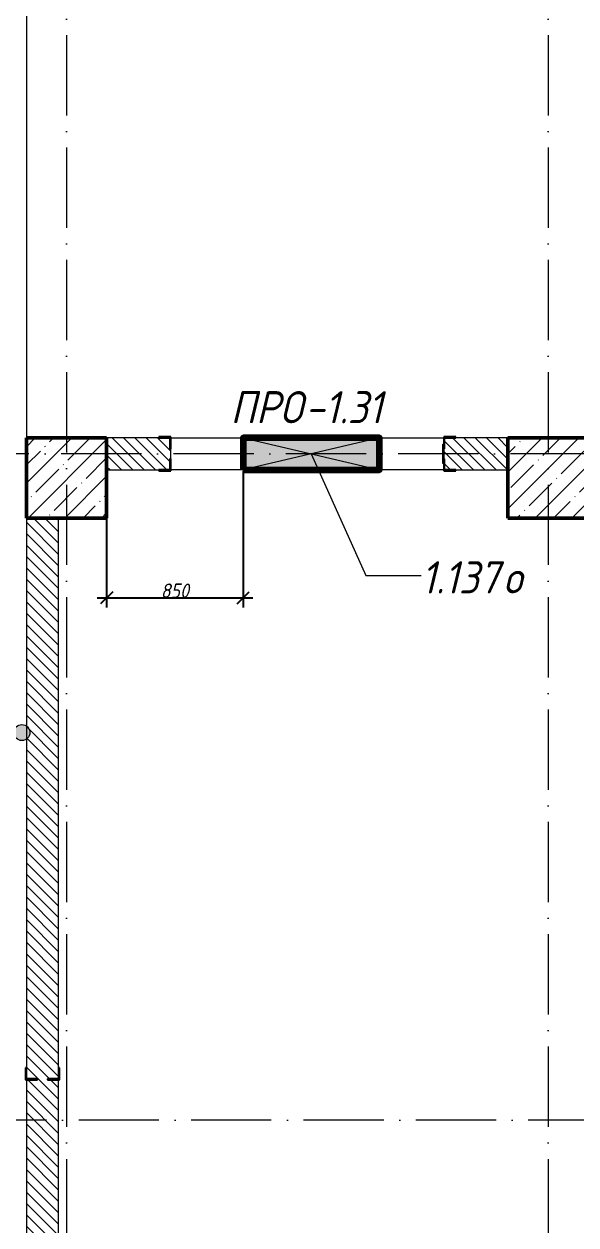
# Model space of a CAD drawing. Header units: millimetres. Extents: x -356862 to 418287, y 0 to 839748.
# Drawn here: x -131280 to -127841, y 517293 to 524774 of the extents above; entities that cross this region are included whole.
import ezdxf

# ---------------------------------------------------------------- set-up
doc = ezdxf.new("R2010")
doc.units = ezdxf.units.MM
doc.linetypes.add('50_200_ШТРИХ_1Т_ш5_п1_п1_', pattern=[700, 500, -100, 0, -100])
for name, color, linetype, lineweight in [('9.7) Заделка 956 шт', 6, 'Continuous', 158), ('A-____-____-DIMS', 7, 'Continuous', 9), ('A-DETL-GENF-OTLN', 7, 'Continuous', 9), ('A-FLOR-____-OTLN', 7, 'Continuous', 9), ('A-GENM-____-IDEN', 7, 'Continuous', 9), ('A-GENM-____-MCUT', 7, 'Continuous', 25), ('A-GENM-____-OTLN', 7, 'Continuous', 9), ('A-GENM-____-OTLN-1', 7, 'Continuous', 25), ('A-GLAZ-____-IDEN', 7, 'Continuous', 9), ('A-GLAZ-____-OTLN', 7, 'Continuous', 9), ('A-WALL-____-MCUT', 7, 'Continuous', 13), ('A-WALL-____-PATT-1', 7, 'Continuous', 9), ('G-____-____-TEXT', 7, 'Continuous', 9), ('I-WALL-____-OTLN', 7, 'Continuous', 9), ('S-COLS-____-MCUT', 7, 'Continuous', 50), ('S-COLS-____-OTLN', 7, 'Continuous', 9), ('S-GRID-____-OTLN-1', 7, '50_200_ШТРИХ_1Т_ш5_п1_п1_', 9)]:
    doc.layers.add(name, color=color, linetype=linetype, lineweight=lineweight)
doc.styles.add('ISOCPEUR_I_11', font='isocpeui.ttf', dxfattribs={"width": 0.9, "height": 200})
doc.styles.add('ISOCPEUR_I_7', font='isocpeui.ttf', dxfattribs={"width": 0.9, "height": 90})
doc.dimstyles.new('ISO-1_8_0_9К_СРЕДНИЙ_Кладочные_2', dxfattribs={"dimscale": 304.8, "dimtxt": 89.638306, "dimasz": 0.246063, "dimexe": 0.19685, "dimexo": 0, "dimgap": 0, "dimtad": 1, "dimdec": 3, "dimrnd": 0.001, "dimdsep": 46, "dimtxsty": 'ISOCPEUR_I_7', "dimblk1": 'OBLIQUE', "dimblk2": 'OBLIQUE', "dimsah": 1, "dimcen": 0.09, "dimdle": 0.19685, "dimazin": 0, "dimtfac": 1, "dimtdec": 4, "dimtix": 1, "dimtmove": 1, "dimatfit": 3, "dimfxl": 1, "dimtvp": 1, "dimtolj": 1, "dimtzin": 0, "dimarcsym": 2})
pattern_1 = [(135, (-176515.067, 459015.94), (-35.35534, -35.35534), [])]

# ---------------------------------------------------------------- blocks, each defined once
blk = doc.blocks.new('BSC_Колонна _Прямоугольная - 500х500-V51-АР1_План отверстий 1 этажа в осях 1-64_Ю-ЯЯ')
at = {"layer": 'S-COLS-____-OTLN'}
h = blk.add_hatch(dxfattribs=at)
h.set_pattern_fill('FP_58', color=256, style=0, pattern_type=2)
h.set_pattern_definition([(45, (-48500, -62931.04), (-114.04925, 114.04925), []), (45, (-48385.95, -62931.04), (-114.04925, 114.04925), [201.613, -40.323, 3.353, -36.97])])
h.paths.add_polyline_path([(-250, -250), (250, -250), (250, 250), (-250, 250)], flags=0)
at = {"layer": 'S-COLS-____-MCUT'}
for p, q in [((250, 250), (-250, 250)), ((-250, 250), (-250, -250)), ((250, -250), (250, 250)), ((-250, -250), (250, -250))]:
    blk.add_line(p, q, dxfattribs=at)
blk = doc.blocks.new('BSC_Колонна _Прямоугольная - 500х500-V81-АР1_План отверстий 1 этажа в осях 1-64_Ю-ЯЯ')
at = {"layer": 'S-COLS-____-OTLN'}
h = blk.add_hatch(dxfattribs=at)
h.set_pattern_fill('FP_90', color=256, style=0, pattern_type=2)
h.set_pattern_definition([(45, (-45500, -62931.04), (-114.04925, 114.04925), []), (45, (-45385.95, -62931.04), (-114.04925, 114.04925), [201.613, -40.323, 3.353, -36.97])])
h.paths.add_polyline_path([(-250, -250), (250, -250), (250, 250), (-250, 250)], flags=0)
at = {"layer": 'S-COLS-____-MCUT'}
for p, q in [((250, 250), (-250, 250)), ((-250, 250), (-250, -250)), ((250, -250), (250, 250)), ((-250, -250), (250, -250))]:
    blk.add_line(p, q, dxfattribs=at)
blk = doc.blocks.new('Фахверк_СКБ_Уголок - 200_4010-27904266-АР1_План отверстий 1 этажа в осях 1-64_Ю-ЯЯ')
at = {"layer": 'A-GENM-____-MCUT'}
for p, q in [((125, 156), (50, 156)), ((50, 156), (50, 150)), ((50, 150), (119, 150)), ((119, 150), (119, 81)), ((125, 81), (125, 156)), ((119, 81), (125, 81)), ((125, 19), (119, 19)), ((119, 19), (119, -50)), ((125, -56), (125, 19)), ((119, -50), (50, -50)), ((50, -50), (50, -56)), ((50, -56), (125, -56))]:
    blk.add_line(p, q, dxfattribs=at)
blk = doc.blocks.new('Фахверк_СКБ_Уголок - 200_3600-27915153-АР1_План отверстий 1 этажа в осях 1-64_Ю-ЯЯ')
at = {"layer": 'A-GENM-____-MCUT'}
for p, q in [((125, 156), (50, 156)), ((50, 156), (50, 150)), ((50, 150), (119, 150)), ((119, 150), (119, 81)), ((125, 81), (125, 156)), ((119, 81), (125, 81)), ((125, 19), (119, 19)), ((119, 19), (119, -50)), ((125, -56), (125, 19)), ((119, -50), (50, -50)), ((50, -50), (50, -56)), ((50, -56), (125, -56))]:
    blk.add_line(p, q, dxfattribs=at)
blk = doc.blocks.new('154_Стойка_СКБ_Уголок - СМ-2530_200-28213945-АР1_План отверстий 1 этажа в осях 1-64_Ю-ЯЯ')
at = {"layer": 'A-GENM-____-MCUT'}
for p, q in [((125, 156), (125, 81)), ((200, 156), (125, 156)), ((131, 81), (131, 150)), ((131, 150), (200, 150)), ((200, 150), (200, 156)), ((125, 81), (131, 81)), ((131, 19), (125, 19)), ((125, 19), (125, -56)), ((131, -50), (131, 19)), ((125, -56), (200, -56)), ((200, -50), (131, -50)), ((200, -56), (200, -50))]:
    blk.add_line(p, q, dxfattribs=at)
blk = doc.blocks.new('Стойка_Влож_Полоса боковая - Полоса-28213942-АР1_План отверстий 1 этажа в осях 1-64_Ю-ЯЯ')
at = {"layer": 'A-GENM-____-OTLN'}
for p, q in [((-5, 60), (0, 60)), ((-5, -60), (-5, 60)), ((0, 31), (0, -31)), ((0, -60), (-5, -60))]:
    blk.add_line(p, q, dxfattribs=at)
blk = doc.blocks.new('AR_Отверстие прямоугольное _в стене_ - AR_Отверстие прямоугольное _в стене__ОВ-36666481-АР1_План отверстий 1 этажа в осях 1-64_Ю-ЯЯ')
at = {"layer": 'A-GLAZ-____-OTLN'}
blk.add_hatch(color=256, dxfattribs=at).paths.add_polyline_path([(425, -100), (425, 100), (-425, 100), (-425, -100)], flags=0)
at = {"layer": 'A-DETL-GENF-OTLN'}
for p, q in [((-425, -100), (-425, 100)), ((-425, 100), (425, 100)), ((425, 100), (-425, -100)), ((-425, 100), (425, -100)), ((425, 100), (-425, 100)), ((-425, 100), (-425, -100)), ((425, 100), (425, -100)), ((425, -100), (425, 100)), ((425, -100), (-425, -100)), ((-425, -100), (425, -100))]:
    blk.add_line(p, q, dxfattribs=at)
blk = doc.blocks.new('_Oblique')
at = {"color": 0, "linetype": 'ByBlock', "lineweight": -2}
blk.add_line((-0.5, -0.5), (0.5, 0.5), dxfattribs=at)
blk = doc.blocks.new('*D13593')
at = {"layer": 'A-____-____-DIMS', "color": 0, "lineweight": -2, "transparency": 16777216}
for p, q in [((-129915.1, 521991), (-129915.1, 521139.3)), ((-130765.1, 521697), (-130765.1, 521139.3)), ((-130825.1, 521199.3), (-129855.1, 521199.3))]:
    blk.add_line(p, q, dxfattribs=at)
at = {"layer": 'Defpoints', "color": 0, "transparency": 16777216}
for p in [(-129915.1, 521991), (-130765.1, 521697), (-129915.1, 521199.3)]:
    blk.add_point(p, dxfattribs=at)
at = {"layer": 'A-____-____-DIMS', "color": 0, "lineweight": -2, "transparency": 16777216, "xscale": 75, "yscale": 75, "zscale": 75, "rotation": 180}
blk.add_blockref('_Oblique', (-130765.1, 521199.3), dxfattribs=at)
at = {"layer": 'A-____-____-DIMS', "color": 0, "lineweight": -2, "transparency": 16777216, "xscale": 75, "yscale": 75, "zscale": 75}
blk.add_blockref('_Oblique', (-129915.1, 521199.3), dxfattribs=at)
at = {"layer": 'A-____-____-DIMS', "color": 0, "transparency": 16777216, "insert": (-130340.1, 521244.3), "char_height": 90, "width": 409.578, "attachment_point": 5, "style": 'ISOCPEUR_I_7'}
blk.add_mtext('\\A1;850', dxfattribs=at)

msp = doc.modelspace()

# ---------------------------------------------------------------- hatches: boundary and pattern name
at = {"layer": 'A-WALL-____-PATT-1'}
h = msp.add_hatch(dxfattribs=at)
h.set_pattern_fill('FP_6', color=256, style=0, pattern_type=2)
h.set_pattern_definition(pattern_1)
h.paths.add_polyline_path([(-128590.0675, 521996.983), (-128265.0675, 521996.983), (-128265.0675, 522196.983), (-128659.0675, 522196.983), (-128659.0675, 522127.983), (-128665.0675, 522127.983), (-128665.0675, 522065.983), (-128659.0675, 522065.983), (-128659.0675, 521996.983)], flags=0)
h.paths.add_polyline_path([(-130371.0675, 521996.983), (-130371.0675, 522065.983), (-130365.0675, 522065.983), (-130365.0675, 522127.983), (-130371.0675, 522127.983), (-130371.0675, 522196.983), (-130765.0675, 522196.983), (-130765.0675, 521996.983), (-130440.0675, 521996.983)], flags=0)
h = msp.add_hatch(dxfattribs=at)
h.set_pattern_fill('FP_6', color=256, style=0, pattern_type=2)
h.set_pattern_definition(pattern_1)
h.paths.add_polyline_path([(-131265.0675, 514696.983), (-131065.0675, 514696.983), (-131065.0675, 518196.983), (-131134.0675, 518196.983), (-131134.0675, 518202.983), (-131065.0675, 518202.983), (-131065.0675, 521696.983), (-131265.0675, 521696.983), (-131265.0675, 518202.983), (-131196.0675, 518202.983), (-131196.0675, 518196.983), (-131265.0675, 518196.983), (-131265.0675, 516239.7989)], flags=0)
at = {"layer": 'G-____-____-TEXT'}
h = msp.add_hatch(color=256, dxfattribs=at)
edge = h.paths.add_edge_path(flags=0)
edge.add_arc((-131293.3049, 520360.6318), 50, 0, 360)

# ---------------------------------------------------------------- linework, layer by layer
at = {"layer": '9.7) Заделка 956 шт'}
msp.add_lwpolyline([(-129915.0675, 521996.983), (-129065.0675, 521996.983), (-129065.0675, 522196.983), (-129915.0675, 522196.983)], close=True, dxfattribs=at)
at = {"layer": 'A-FLOR-____-OTLN'}
msp.add_line((-131265.0675, 526296.983), (-131265.0675, 522196.983), dxfattribs=at)
at = {"layer": 'A-GLAZ-____-IDEN'}
for p, q in [((-129490.0675, 522096.983), (-129150.2284, 521339.7943)), ((-129150.2284, 521339.7943), (-128804.5393, 521339.7943))]:
    msp.add_line(p, q, dxfattribs=at)
at = {"layer": 'A-WALL-____-MCUT'}
for p, q in [((-130440.0675, 522196.983), (-130765.0675, 522196.983)), ((-128265.0675, 522196.983), (-128590.0675, 522196.983)), ((-130365.0675, 522065.983), (-130365.0675, 522127.983)), ((-130765.0675, 521996.983), (-130440.0675, 521996.983)), ((-128590.0675, 521996.983), (-128265.0675, 521996.983)), ((-131265.0675, 521696.983), (-131265.0675, 518271.983)), ((-131065.0675, 518271.983), (-131065.0675, 521696.983)), ((-131265.0675, 518196.983), (-131265.0675, 514696.983)), ((-131065.0675, 514696.983), (-131065.0675, 518196.983))]:
    msp.add_line(p, q, dxfattribs=at)
at = {"layer": 'G-____-____-TEXT'}
msp.add_circle((-131293.3049, 520360.6318), 50, dxfattribs=at)
at = {"layer": 'I-WALL-____-OTLN'}
for p, q in [((-130365.0675, 522196.983), (-129915.0675, 522196.983)), ((-129065.0675, 522196.983), (-128665.0675, 522196.983)), ((-129915.0675, 521996.983), (-130365.0675, 521996.983)), ((-128665.0675, 521996.983), (-129065.0675, 521996.983))]:
    msp.add_line(p, q, dxfattribs=at)
at = {"layer": 'S-GRID-____-OTLN-1'}
for p, q in [((-131015.0675, 549908.7924), (-131015.0675, 511907.5288)), ((-128015.0675, 549908.7924), (-128015.0675, 511907.5288)), ((-72440.6609, 522096.983), (-181183.8377, 522096.983)), ((-101035.027, 517946.983), (-181183.8377, 517946.983))]:
    msp.add_line(p, q, dxfattribs=at)

# ---------------------------------------------------------------- block references
at = {"layer": 'A-GENM-____-OTLN'}
msp.add_blockref('Стойка_Влож_Полоса боковая - Полоса-28213942-АР1_План отверстий 1 этажа в осях 1-64_Ю-ЯЯ', (-128665.0675, 522096.983), dxfattribs=at)
at = {"layer": 'A-GENM-____-OTLN-1'}
for name, p in [('Фахверк_СКБ_Уголок - 200_4010-27904266-АР1_План отверстий 1 этажа в осях 1-64_Ю-ЯЯ', (-130490.0675, 522046.983)), ('154_Стойка_СКБ_Уголок - СМ-2530_200-28213945-АР1_План отверстий 1 этажа в осях 1-64_Ю-ЯЯ', (-128790.0675, 522046.983))]:
    msp.add_blockref(name, p, dxfattribs=at)
at = {"layer": 'A-GENM-____-OTLN-1', "rotation": 269.9999999999999}
msp.add_blockref('Фахверк_СКБ_Уголок - 200_3600-27915153-АР1_План отверстий 1 этажа в осях 1-64_Ю-ЯЯ', (-131215.0675, 518321.983), dxfattribs=at)
at = {"layer": 'A-GLAZ-____-OTLN'}
msp.add_blockref('AR_Отверстие прямоугольное _в стене_ - AR_Отверстие прямоугольное _в стене__ОВ-36666481-АР1_План отверстий 1 этажа в осях 1-64_Ю-ЯЯ', (-129490.0675, 522096.983), dxfattribs=at)
at = {"layer": 'S-COLS-____-OTLN'}
for name, p in [('BSC_Колонна _Прямоугольная - 500х500-V81-АР1_План отверстий 1 этажа в осях 1-64_Ю-ЯЯ', (-131015.0675, 521946.983)), ('BSC_Колонна _Прямоугольная - 500х500-V51-АР1_План отверстий 1 этажа в осях 1-64_Ю-ЯЯ', (-128015.0675, 521946.983))]:
    msp.add_blockref(name, p, dxfattribs=at)

# ---------------------------------------------------------------- texts
at = {"layer": 'A-GENM-____-IDEN', "char_height": 200, "attachment_point": 1, "style": 'ISOCPEUR_I_11'}
for s, insert, width in [('ПРО', (-129993.3802, 522487.4077), 562.784625), ('-1.31', (-129529.0364, 522487.4077), 620.506125)]:
    msp.add_mtext(s, dxfattribs=dict(at, insert=insert, width=width))
at = {"layer": 'A-GLAZ-____-IDEN', "char_height": 200, "attachment_point": 1, "style": 'ISOCPEUR_I_11'}
for s, insert, width in [('1.137', (-128804.5393, 521427.4088), 620.506125), ('\\fISOCPEUR|b0|i1|c204|p34|;\\W.9;о', (-128292.5705, 521427.4088), 158.734125)]:
    msp.add_mtext(s, dxfattribs=dict(at, insert=insert, width=width))

# ---------------------------------------------------------------- dimensions: what is measured, and where the dimension line sits
at = {"layer": 'A-____-____-DIMS'}
dim = msp.add_linear_dim(base=(-129915.0675, 521199.3034), p1=(-130765.0675, 521696.983), p2=(-129915.0675, 521990.983), dimstyle='ISO-1_8_0_9К_СРЕДНИЙ_Кладочные_2', override={"dimpost": '<>', "dimfxl": 899.408695}, dxfattribs=at)
dim.commit()
dim.dimension.update_dxf_attribs({"geometry": '*D13593', "text_midpoint": (-130340.0675, 521244.3034)})

doc.saveas('drawing.dxf')
